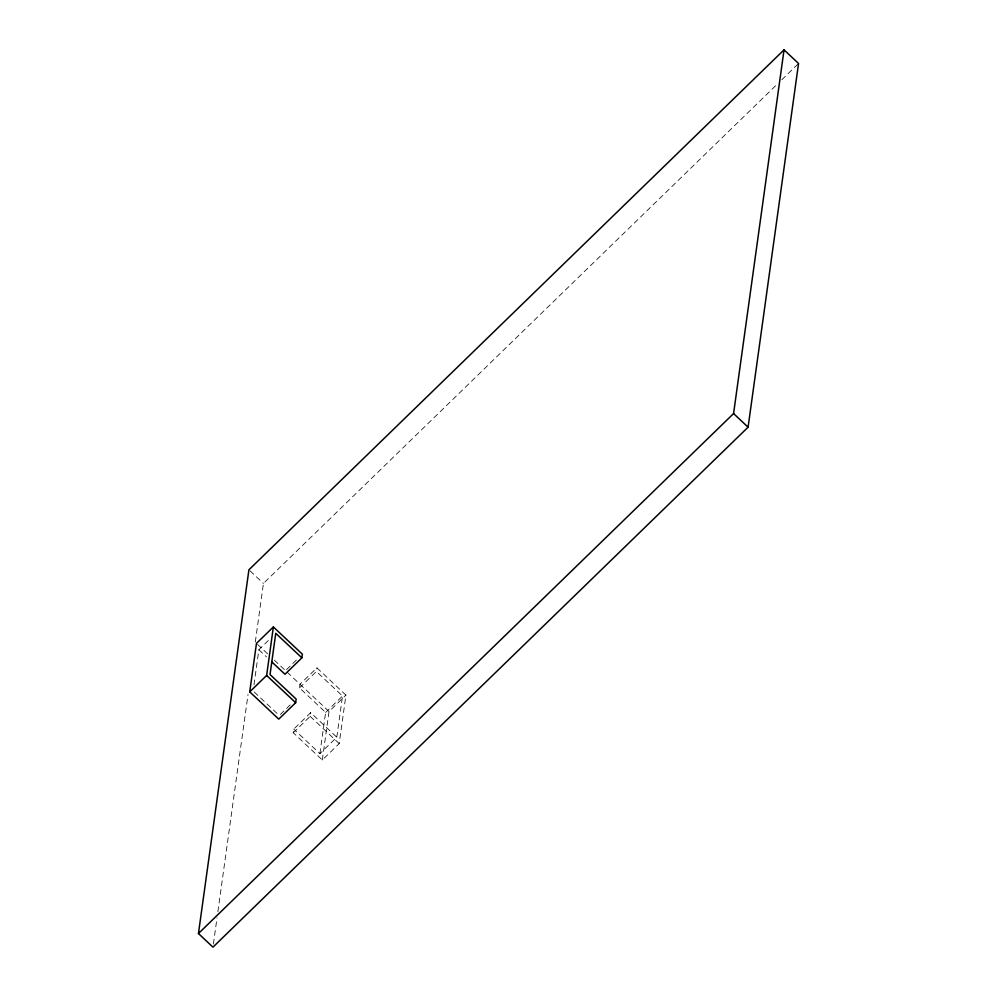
<?xml version="1.0" encoding="UTF-8"?>
<svg xmlns="http://www.w3.org/2000/svg" width="997" height="997" viewBox="0 0 997 997"><rect width="100%" height="100%" fill="white"/><g stroke="black" fill="none" stroke-linecap="round" stroke-linejoin="round"><path stroke-width="0.75" stroke-dasharray="4.99 3.74" d="M213.395 944.072L217.022 917.863M217.882 911.707L248.041 694.398M255.307 641.993L263.432 583.432L777.324 84.097M253.986 684.852L258.859 649.745L269.414 639.476M319.9 753.645L325.62 712.419L299.499 687.893L299.997 684.254L316.896 667.84L345.934 695.096L339.204 743.588L322.305 760.013L293.268 732.758L293.779 729.119L310.678 712.693L336.799 737.232L319.9 753.645L293.779 729.119M293.268 732.758L310.167 716.332L310.678 712.693M299.499 687.893L316.398 671.48L316.896 667.84M322.305 760.013L329.035 711.509L345.934 695.096M336.799 737.232L342.519 696.006L316.398 671.48M781.798 79.76L798.547 63.472M286.55 669.61L298.165 658.319M280.319 714.463L291.934 703.172M325.62 712.419L342.519 696.006M250.035 570.857L263.432 583.432M257.575 644.423L267.62 653.858M274.325 660.151L329.035 711.509M258.859 649.745L266.473 656.898M310.167 716.332L339.204 743.588M254.223 691.98L279.26 715.485"/><path stroke-width="1.5" d="M198.453 933.528L248.914 569.81L784.041 49.85L798.547 63.472L748.086 427.19L212.959 947.15L198.453 933.528L733.568 413.568L784.041 49.85M301.879 657.846L275.758 633.319L270.037 674.545L296.159 699.071L295.66 702.711L278.761 719.124L249.736 691.868L256.466 643.377L273.365 626.963L302.39 654.206L301.879 657.846L284.98 674.271L271.919 662.008M249.736 691.868L266.635 675.455L273.365 626.963M733.568 413.568L748.086 427.19M266.635 675.455L295.66 702.711"/></g></svg>
